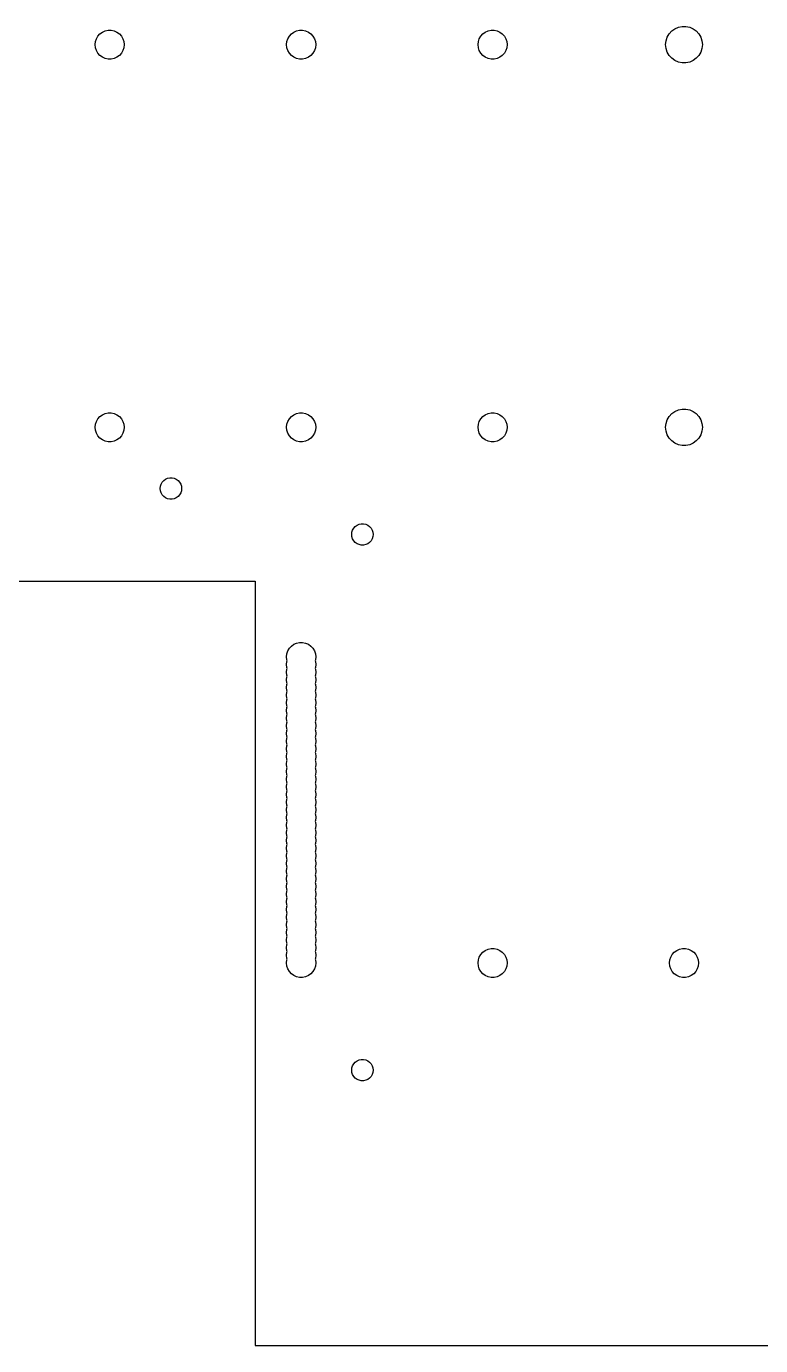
# Model space of a CAD drawing. Header units: metres. Extents: x 28 to 412, y 30 to 380.
# Drawn here: x 124.1 to 220, y 30 to 202.4 of the extents above; entities that cross this region are included whole.
import ezdxf

# ---------------------------------------------------------------- set-up
doc = ezdxf.new("R2010")
doc.units = ezdxf.units.M

msp = doc.modelspace()

# ---------------------------------------------------------------- linework, layer by layer
for p, q in [((134.05, 201.645), (134.413, 201.807)), ((134.413, 201.807), (134.801, 201.89)), ((134.801, 201.89), (135.199, 201.89)), ((135.199, 201.89), (135.587, 201.807)), ((135.587, 201.807), (135.95, 201.645)), ((159.05, 201.645), (159.413, 201.807)), ((159.413, 201.807), (159.801, 201.89)), ((159.801, 201.89), (160.199, 201.89)), ((160.199, 201.89), (160.587, 201.807)), ((160.587, 201.807), (160.95, 201.645)), ((184.05, 201.645), (184.413, 201.807)), ((184.413, 201.807), (184.801, 201.89)), ((184.801, 201.89), (185.199, 201.89)), ((185.199, 201.89), (185.587, 201.807)), ((185.587, 201.807), (185.95, 201.645)), ((208.058, 201.411), (208.394, 201.784)), ((208.394, 201.784), (208.8, 202.078)), ((208.8, 202.078), (209.258, 202.283)), ((209.258, 202.283), (209.749, 202.387)), ((209.749, 202.387), (210.251, 202.387)), ((210.251, 202.387), (210.742, 202.283)), ((210.742, 202.283), (211.2, 202.078)), ((211.2, 202.078), (211.606, 201.784)), ((211.606, 201.784), (211.942, 201.411)), ((133.1, 200), (133.142, 200.395)), ((133.142, 199.605), (133.1, 200)), ((133.142, 200.395), (133.264, 200.773)), ((133.264, 200.773), (133.463, 201.117)), ((133.463, 201.117), (133.729, 201.412)), ((133.729, 201.412), (134.05, 201.645)), ((135.95, 201.645), (136.271, 201.412)), ((136.271, 201.412), (136.537, 201.117)), ((136.537, 201.117), (136.736, 200.773)), ((136.736, 200.773), (136.858, 200.395)), ((136.858, 200.395), (136.9, 200)), ((136.9, 200), (136.858, 199.605)), ((158.1, 200), (158.142, 200.395)), ((158.142, 199.605), (158.1, 200)), ((158.142, 200.395), (158.264, 200.773)), ((158.264, 200.773), (158.463, 201.117)), ((158.463, 201.117), (158.729, 201.412)), ((158.729, 201.412), (159.05, 201.645)), ((160.95, 201.645), (161.271, 201.412)), ((161.271, 201.412), (161.537, 201.117)), ((161.537, 201.117), (161.736, 200.773)), ((161.736, 200.773), (161.858, 200.395)), ((161.858, 200.395), (161.9, 200)), ((161.9, 200), (161.858, 199.605)), ((183.1, 200), (183.142, 200.395)), ((183.142, 199.605), (183.1, 200)), ((183.142, 200.395), (183.264, 200.773)), ((183.264, 200.773), (183.463, 201.117)), ((183.463, 201.117), (183.729, 201.412)), ((183.729, 201.412), (184.05, 201.645)), ((185.95, 201.645), (186.271, 201.412)), ((186.271, 201.412), (186.537, 201.117)), ((186.537, 201.117), (186.736, 200.773)), ((186.736, 200.773), (186.858, 200.395)), ((186.858, 200.395), (186.9, 200)), ((186.9, 200), (186.858, 199.605)), ((207.6, 200), (207.652, 200.499)), ((207.652, 199.501), (207.6, 200)), ((207.652, 200.499), (207.807, 200.976)), ((207.807, 200.976), (208.058, 201.411)), ((211.942, 201.411), (212.193, 200.976)), ((212.193, 200.976), (212.348, 200.499)), ((212.348, 200.499), (212.4, 200)), ((212.4, 200), (212.348, 199.501)), ((133.264, 199.227), (133.142, 199.605)), ((133.463, 198.883), (133.264, 199.227)), ((133.729, 198.588), (133.463, 198.883)), ((134.05, 198.355), (133.729, 198.588)), ((134.413, 198.193), (134.05, 198.355)), ((135.95, 198.355), (135.587, 198.193)), ((136.271, 198.588), (135.95, 198.355)), ((136.537, 198.883), (136.271, 198.588)), ((136.736, 199.227), (136.537, 198.883)), ((136.858, 199.605), (136.736, 199.227)), ((158.264, 199.227), (158.142, 199.605)), ((158.463, 198.883), (158.264, 199.227)), ((158.729, 198.588), (158.463, 198.883)), ((159.05, 198.355), (158.729, 198.588)), ((159.413, 198.193), (159.05, 198.355)), ((160.95, 198.355), (160.587, 198.193)), ((161.271, 198.588), (160.95, 198.355)), ((161.537, 198.883), (161.271, 198.588)), ((161.736, 199.227), (161.537, 198.883)), ((161.858, 199.605), (161.736, 199.227)), ((183.264, 199.227), (183.142, 199.605)), ((183.463, 198.883), (183.264, 199.227)), ((183.729, 198.588), (183.463, 198.883)), ((184.05, 198.355), (183.729, 198.588)), ((184.413, 198.193), (184.05, 198.355)), ((185.95, 198.355), (185.587, 198.193)), ((186.271, 198.588), (185.95, 198.355)), ((186.537, 198.883), (186.271, 198.588)), ((186.736, 199.227), (186.537, 198.883)), ((186.858, 199.605), (186.736, 199.227)), ((207.807, 199.024), (207.652, 199.501)), ((208.058, 198.589), (207.807, 199.024)), ((208.394, 198.216), (208.058, 198.589)), ((211.942, 198.589), (211.606, 198.216)), ((212.193, 199.024), (211.942, 198.589)), ((212.348, 199.501), (212.193, 199.024)), ((134.801, 198.11), (134.413, 198.193)), ((135.199, 198.11), (134.801, 198.11)), ((135.587, 198.193), (135.199, 198.11)), ((159.801, 198.11), (159.413, 198.193)), ((160.199, 198.11), (159.801, 198.11)), ((160.587, 198.193), (160.199, 198.11)), ((184.801, 198.11), (184.413, 198.193)), ((185.199, 198.11), (184.801, 198.11)), ((185.587, 198.193), (185.199, 198.11)), ((208.8, 197.922), (208.394, 198.216)), ((209.258, 197.717), (208.8, 197.922)), ((209.749, 197.613), (209.258, 197.717)), ((210.251, 197.613), (209.749, 197.613)), ((210.742, 197.717), (210.251, 197.613)), ((211.2, 197.922), (210.742, 197.717)), ((211.606, 198.216), (211.2, 197.922)), ((134.05, 151.645), (134.413, 151.807)), ((134.413, 151.807), (134.801, 151.89)), ((134.801, 151.89), (135.199, 151.89)), ((135.199, 151.89), (135.587, 151.807)), ((135.587, 151.807), (135.95, 151.645)), ((159.05, 151.645), (159.413, 151.807)), ((159.413, 151.807), (159.801, 151.89)), ((159.801, 151.89), (160.199, 151.89)), ((160.199, 151.89), (160.587, 151.807)), ((160.587, 151.807), (160.95, 151.645)), ((184.05, 151.645), (184.413, 151.807)), ((184.413, 151.807), (184.801, 151.89)), ((184.801, 151.89), (185.199, 151.89)), ((185.199, 151.89), (185.587, 151.807)), ((185.587, 151.807), (185.95, 151.645)), ((208.058, 151.411), (208.394, 151.784)), ((208.394, 151.784), (208.8, 152.078)), ((208.8, 152.078), (209.258, 152.283)), ((209.258, 152.283), (209.749, 152.387)), ((209.749, 152.387), (210.251, 152.387)), ((210.251, 152.387), (210.742, 152.283)), ((210.742, 152.283), (211.2, 152.078)), ((211.2, 152.078), (211.606, 151.784)), ((211.606, 151.784), (211.942, 151.411)), ((133.1, 150), (133.142, 150.395)), ((133.142, 149.605), (133.1, 150)), ((133.142, 150.395), (133.264, 150.773)), ((133.264, 150.773), (133.463, 151.117)), ((133.463, 151.117), (133.729, 151.412)), ((133.729, 151.412), (134.05, 151.645)), ((135.95, 151.645), (136.271, 151.412)), ((136.271, 151.412), (136.537, 151.117)), ((136.537, 151.117), (136.736, 150.773)), ((136.736, 150.773), (136.858, 150.395)), ((136.858, 150.395), (136.9, 150)), ((136.9, 150), (136.858, 149.605)), ((158.1, 150), (158.142, 150.395)), ((158.142, 149.605), (158.1, 150)), ((158.142, 150.395), (158.264, 150.773)), ((158.264, 150.773), (158.463, 151.117)), ((158.463, 151.117), (158.729, 151.412)), ((158.729, 151.412), (159.05, 151.645)), ((160.95, 151.645), (161.271, 151.412)), ((161.271, 151.412), (161.537, 151.117)), ((161.537, 151.117), (161.736, 150.773)), ((161.736, 150.773), (161.858, 150.395)), ((161.858, 150.395), (161.9, 150)), ((161.9, 150), (161.858, 149.605)), ((183.1, 150), (183.142, 150.395)), ((183.142, 149.605), (183.1, 150)), ((183.142, 150.395), (183.264, 150.773)), ((183.264, 150.773), (183.463, 151.117)), ((183.463, 151.117), (183.729, 151.412)), ((183.729, 151.412), (184.05, 151.645)), ((185.95, 151.645), (186.271, 151.412)), ((186.271, 151.412), (186.537, 151.117)), ((186.537, 151.117), (186.736, 150.773)), ((186.736, 150.773), (186.858, 150.395)), ((186.858, 150.395), (186.9, 150)), ((186.9, 150), (186.858, 149.605)), ((207.6, 150), (207.652, 150.499)), ((207.652, 149.501), (207.6, 150)), ((207.652, 150.499), (207.807, 150.976)), ((207.807, 150.976), (208.058, 151.411)), ((211.942, 151.411), (212.193, 150.976)), ((212.193, 150.976), (212.348, 150.499)), ((212.348, 150.499), (212.4, 150)), ((212.4, 150), (212.348, 149.501)), ((133.264, 149.227), (133.142, 149.605)), ((133.463, 148.883), (133.264, 149.227)), ((133.729, 148.588), (133.463, 148.883)), ((134.05, 148.355), (133.729, 148.588)), ((134.413, 148.193), (134.05, 148.355)), ((135.95, 148.355), (135.587, 148.193)), ((136.271, 148.588), (135.95, 148.355)), ((136.537, 148.883), (136.271, 148.588)), ((136.736, 149.227), (136.537, 148.883)), ((136.858, 149.605), (136.736, 149.227)), ((158.264, 149.227), (158.142, 149.605)), ((158.463, 148.883), (158.264, 149.227)), ((158.729, 148.588), (158.463, 148.883)), ((159.05, 148.355), (158.729, 148.588)), ((159.413, 148.193), (159.05, 148.355)), ((160.95, 148.355), (160.587, 148.193)), ((161.271, 148.588), (160.95, 148.355)), ((161.537, 148.883), (161.271, 148.588)), ((161.736, 149.227), (161.537, 148.883)), ((161.858, 149.605), (161.736, 149.227)), ((183.264, 149.227), (183.142, 149.605)), ((183.463, 148.883), (183.264, 149.227)), ((183.729, 148.588), (183.463, 148.883)), ((184.05, 148.355), (183.729, 148.588)), ((184.413, 148.193), (184.05, 148.355)), ((185.95, 148.355), (185.587, 148.193)), ((186.271, 148.588), (185.95, 148.355)), ((186.537, 148.883), (186.271, 148.588)), ((186.736, 149.227), (186.537, 148.883)), ((186.858, 149.605), (186.736, 149.227)), ((207.807, 149.024), (207.652, 149.501)), ((208.058, 148.589), (207.807, 149.024)), ((208.394, 148.216), (208.058, 148.589)), ((211.942, 148.589), (211.606, 148.216)), ((212.193, 149.024), (211.942, 148.589)), ((212.348, 149.501), (212.193, 149.024)), ((134.801, 148.11), (134.413, 148.193)), ((135.199, 148.11), (134.801, 148.11)), ((135.587, 148.193), (135.199, 148.11)), ((159.801, 148.11), (159.413, 148.193)), ((160.199, 148.11), (159.801, 148.11)), ((160.587, 148.193), (160.199, 148.11)), ((184.801, 148.11), (184.413, 148.193)), ((185.199, 148.11), (184.801, 148.11)), ((185.587, 148.193), (185.199, 148.11)), ((208.8, 147.922), (208.394, 148.216)), ((209.258, 147.717), (208.8, 147.922)), ((209.749, 147.613), (209.258, 147.717)), ((210.251, 147.613), (209.749, 147.613)), ((210.742, 147.717), (210.251, 147.613)), ((211.2, 147.922), (210.742, 147.717)), ((211.606, 148.216), (211.2, 147.922)), ((142.063, 143.04), (142.3, 143.212)), ((142.3, 143.212), (142.567, 143.331)), ((142.567, 143.331), (142.854, 143.392)), ((142.854, 143.392), (143.146, 143.392)), ((143.146, 143.392), (143.433, 143.331)), ((143.433, 143.331), (143.7, 143.212)), ((143.7, 143.212), (143.937, 143.04)), ((141.6, 142), (141.631, 142.291)), ((141.631, 141.709), (141.6, 142)), ((141.631, 142.291), (141.721, 142.569)), ((141.721, 141.431), (141.631, 141.709)), ((141.721, 142.569), (141.867, 142.823)), ((141.867, 141.177), (141.721, 141.431)), ((141.867, 142.823), (142.063, 143.04)), ((143.937, 143.04), (144.133, 142.823)), ((144.133, 142.823), (144.279, 142.569)), ((144.279, 141.431), (144.133, 141.177)), ((144.279, 142.569), (144.369, 142.291)), ((144.369, 141.709), (144.279, 141.431)), ((144.369, 142.291), (144.4, 142)), ((144.4, 142), (144.369, 141.709)), ((142.063, 140.96), (141.867, 141.177)), ((142.3, 140.788), (142.063, 140.96)), ((142.567, 140.669), (142.3, 140.788)), ((142.854, 140.608), (142.567, 140.669)), ((143.146, 140.608), (142.854, 140.608)), ((143.433, 140.669), (143.146, 140.608)), ((143.7, 140.788), (143.433, 140.669)), ((143.937, 140.96), (143.7, 140.788)), ((144.133, 141.177), (143.937, 140.96)), ((166.6, 136), (166.631, 136.291)), ((166.631, 136.291), (166.721, 136.569)), ((166.721, 136.569), (166.867, 136.823)), ((166.867, 136.823), (167.063, 137.04)), ((167.063, 137.04), (167.3, 137.212)), ((167.3, 137.212), (167.567, 137.331)), ((167.567, 137.331), (167.854, 137.392)), ((167.854, 137.392), (168.146, 137.392)), ((168.146, 137.392), (168.433, 137.331)), ((168.433, 137.331), (168.7, 137.212)), ((168.7, 137.212), (168.937, 137.04)), ((168.937, 137.04), (169.133, 136.823)), ((169.133, 136.823), (169.279, 136.569)), ((169.279, 136.569), (169.369, 136.291)), ((169.369, 136.291), (169.4, 136)), ((166.631, 135.709), (166.6, 136)), ((166.721, 135.431), (166.631, 135.709)), ((166.867, 135.177), (166.721, 135.431)), ((167.063, 134.96), (166.867, 135.177)), ((167.3, 134.788), (167.063, 134.96)), ((167.567, 134.669), (167.3, 134.788)), ((167.854, 134.608), (167.567, 134.669)), ((168.146, 134.608), (167.854, 134.608)), ((168.433, 134.669), (168.146, 134.608)), ((168.7, 134.788), (168.433, 134.669)), ((168.937, 134.96), (168.7, 134.788)), ((169.133, 135.177), (168.937, 134.96)), ((169.279, 135.431), (169.133, 135.177)), ((169.369, 135.709), (169.279, 135.431)), ((169.4, 136), (169.369, 135.709)), ((70, 129.9), (154, 129.9)), ((154, 129.9), (154, 30)), ((158.142, 120.395), (158.264, 120.773)), ((158.264, 120.773), (158.463, 121.117)), ((158.463, 121.117), (158.729, 121.412)), ((158.729, 121.412), (159.05, 121.645)), ((159.05, 121.645), (159.413, 121.807)), ((159.413, 121.807), (159.801, 121.89)), ((159.801, 121.89), (160.199, 121.89)), ((160.199, 121.89), (160.587, 121.807)), ((160.587, 121.807), (160.95, 121.645)), ((160.95, 121.645), (161.271, 121.412)), ((161.271, 121.412), (161.537, 121.117)), ((161.537, 121.117), (161.736, 120.773)), ((161.736, 120.773), (161.858, 120.395)), ((158.1, 120), (158.142, 120.395)), ((158.142, 119.605), (158.1, 120)), ((158.1, 119), (158.142, 119.395)), ((158.142, 118.605), (158.1, 119)), ((158.176, 119.5), (158.142, 119.605)), ((158.142, 119.395), (158.176, 119.5)), ((161.858, 119.605), (161.824, 119.5)), ((161.824, 119.5), (161.858, 119.395)), ((161.858, 120.395), (161.9, 120)), ((161.9, 120), (161.858, 119.605)), ((161.858, 119.395), (161.9, 119)), ((161.9, 119), (161.858, 118.605)), ((158.1, 118), (158.142, 118.395)), ((158.142, 117.605), (158.1, 118)), ((158.1, 117), (158.142, 117.395)), ((158.176, 118.5), (158.142, 118.605)), ((158.142, 118.395), (158.176, 118.5)), ((158.176, 117.5), (158.142, 117.605)), ((158.142, 117.395), (158.176, 117.5)), ((161.858, 118.605), (161.824, 118.5)), ((161.824, 118.5), (161.858, 118.395)), ((161.858, 117.605), (161.824, 117.5)), ((161.824, 117.5), (161.858, 117.395)), ((161.858, 118.395), (161.9, 118)), ((161.9, 118), (161.858, 117.605)), ((161.858, 117.395), (161.9, 117)), ((158.142, 116.605), (158.1, 117)), ((158.1, 116), (158.142, 116.395)), ((158.142, 115.605), (158.1, 116)), ((158.176, 116.5), (158.142, 116.605)), ((158.142, 116.395), (158.176, 116.5)), ((158.176, 115.5), (158.142, 115.605)), ((158.142, 115.395), (158.176, 115.5)), ((161.858, 116.605), (161.824, 116.5)), ((161.824, 116.5), (161.858, 116.395)), ((161.858, 115.605), (161.824, 115.5)), ((161.824, 115.5), (161.858, 115.395)), ((161.9, 117), (161.858, 116.605)), ((161.858, 116.395), (161.9, 116)), ((161.9, 116), (161.858, 115.605)), ((158.1, 115), (158.142, 115.395)), ((158.142, 114.605), (158.1, 115)), ((158.1, 114), (158.142, 114.395)), ((158.142, 113.605), (158.1, 114)), ((158.176, 114.5), (158.142, 114.605)), ((158.142, 114.395), (158.176, 114.5)), ((161.858, 114.605), (161.824, 114.5)), ((161.824, 114.5), (161.858, 114.395)), ((161.858, 115.395), (161.9, 115)), ((161.9, 115), (161.858, 114.605)), ((161.858, 114.395), (161.9, 114)), ((161.9, 114), (161.858, 113.605)), ((158.1, 113), (158.142, 113.395)), ((158.142, 112.605), (158.1, 113)), ((158.1, 112), (158.142, 112.395)), ((158.176, 113.5), (158.142, 113.605)), ((158.142, 113.395), (158.176, 113.5)), ((158.176, 112.5), (158.142, 112.605)), ((158.142, 112.395), (158.176, 112.5)), ((161.858, 113.605), (161.824, 113.5)), ((161.824, 113.5), (161.858, 113.395)), ((161.858, 112.605), (161.824, 112.5)), ((161.824, 112.5), (161.858, 112.395)), ((161.858, 113.395), (161.9, 113)), ((161.9, 113), (161.858, 112.605)), ((161.858, 112.395), (161.9, 112)), ((158.142, 111.605), (158.1, 112)), ((158.1, 111), (158.142, 111.395)), ((158.142, 110.605), (158.1, 111)), ((158.1, 110), (158.142, 110.395)), ((158.176, 111.5), (158.142, 111.605)), ((158.142, 111.395), (158.176, 111.5)), ((158.176, 110.5), (158.142, 110.605)), ((158.142, 110.395), (158.176, 110.5)), ((161.858, 111.605), (161.824, 111.5)), ((161.824, 111.5), (161.858, 111.395)), ((161.858, 110.605), (161.824, 110.5)), ((161.824, 110.5), (161.858, 110.395)), ((161.9, 112), (161.858, 111.605)), ((161.858, 111.395), (161.9, 111)), ((161.9, 111), (161.858, 110.605)), ((161.858, 110.395), (161.9, 110)), ((158.142, 109.605), (158.1, 110)), ((158.1, 109), (158.142, 109.395)), ((158.142, 108.605), (158.1, 109)), ((158.176, 109.5), (158.142, 109.605)), ((158.142, 109.395), (158.176, 109.5)), ((158.176, 108.5), (158.142, 108.605)), ((161.858, 109.605), (161.824, 109.5)), ((161.824, 109.5), (161.858, 109.395)), ((161.858, 108.605), (161.824, 108.5)), ((161.9, 110), (161.858, 109.605)), ((161.858, 109.395), (161.9, 109)), ((161.9, 109), (161.858, 108.605)), ((158.1, 108), (158.142, 108.395)), ((158.142, 107.605), (158.1, 108)), ((158.1, 107), (158.142, 107.395)), ((158.142, 106.605), (158.1, 107)), ((158.142, 108.395), (158.176, 108.5)), ((158.176, 107.5), (158.142, 107.605)), ((158.142, 107.395), (158.176, 107.5)), ((161.824, 108.5), (161.858, 108.395)), ((161.858, 107.605), (161.824, 107.5)), ((161.824, 107.5), (161.858, 107.395)), ((161.858, 108.395), (161.9, 108)), ((161.9, 108), (161.858, 107.605)), ((161.858, 107.395), (161.9, 107)), ((161.9, 107), (161.858, 106.605)), ((158.1, 106), (158.142, 106.395)), ((158.142, 105.605), (158.1, 106)), ((158.1, 105), (158.142, 105.395)), ((158.176, 106.5), (158.142, 106.605)), ((158.142, 106.395), (158.176, 106.5)), ((158.176, 105.5), (158.142, 105.605)), ((158.142, 105.395), (158.176, 105.5)), ((161.858, 106.605), (161.824, 106.5)), ((161.824, 106.5), (161.858, 106.395)), ((161.858, 105.605), (161.824, 105.5)), ((161.824, 105.5), (161.858, 105.395)), ((161.858, 106.395), (161.9, 106)), ((161.9, 106), (161.858, 105.605)), ((161.858, 105.395), (161.9, 105)), ((158.142, 104.605), (158.1, 105)), ((158.1, 104), (158.142, 104.395)), ((158.142, 103.605), (158.1, 104)), ((158.176, 104.5), (158.142, 104.605)), ((158.142, 104.395), (158.176, 104.5)), ((158.176, 103.5), (158.142, 103.605)), ((158.142, 103.395), (158.176, 103.5)), ((161.858, 104.605), (161.824, 104.5)), ((161.824, 104.5), (161.858, 104.395)), ((161.858, 103.605), (161.824, 103.5)), ((161.824, 103.5), (161.858, 103.395)), ((161.9, 105), (161.858, 104.605)), ((161.858, 104.395), (161.9, 104)), ((161.9, 104), (161.858, 103.605)), ((158.1, 103), (158.142, 103.395)), ((158.142, 102.605), (158.1, 103)), ((158.1, 102), (158.142, 102.395)), ((158.142, 101.605), (158.1, 102)), ((158.176, 102.5), (158.142, 102.605)), ((158.142, 102.395), (158.176, 102.5)), ((161.858, 102.605), (161.824, 102.5)), ((161.824, 102.5), (161.858, 102.395)), ((161.858, 103.395), (161.9, 103)), ((161.9, 103), (161.858, 102.605)), ((161.858, 102.395), (161.9, 102)), ((161.9, 102), (161.858, 101.605)), ((158.1, 101), (158.142, 101.395)), ((158.142, 100.605), (158.1, 101)), ((158.1, 100), (158.142, 100.395)), ((158.142, 99.605), (158.1, 100)), ((158.176, 101.5), (158.142, 101.605)), ((158.142, 101.395), (158.176, 101.5)), ((158.176, 100.5), (158.142, 100.605)), ((158.142, 100.395), (158.176, 100.5)), ((161.858, 101.605), (161.824, 101.5)), ((161.824, 101.5), (161.858, 101.395)), ((161.858, 100.605), (161.824, 100.5)), ((161.824, 100.5), (161.858, 100.395)), ((161.858, 101.395), (161.9, 101)), ((161.9, 101), (161.858, 100.605)), ((161.858, 100.395), (161.9, 100)), ((161.9, 100), (161.858, 99.605)), ((158.1, 99), (158.142, 99.395)), ((158.142, 98.605), (158.1, 99)), ((158.1, 98), (158.142, 98.395)), ((158.176, 99.5), (158.142, 99.605)), ((158.142, 99.395), (158.176, 99.5)), ((158.176, 98.5), (158.142, 98.605)), ((158.142, 98.395), (158.176, 98.5)), ((161.858, 99.605), (161.824, 99.5)), ((161.824, 99.5), (161.858, 99.395)), ((161.858, 98.605), (161.824, 98.5)), ((161.824, 98.5), (161.858, 98.395)), ((161.858, 99.395), (161.9, 99)), ((161.9, 99), (161.858, 98.605)), ((161.858, 98.395), (161.9, 98)), ((158.142, 97.605), (158.1, 98)), ((158.1, 97), (158.142, 97.395)), ((158.142, 96.605), (158.1, 97)), ((158.176, 97.5), (158.142, 97.605)), ((158.142, 97.395), (158.176, 97.5)), ((158.176, 96.5), (158.142, 96.605)), ((161.858, 97.605), (161.824, 97.5)), ((161.824, 97.5), (161.858, 97.395)), ((161.858, 96.605), (161.824, 96.5)), ((161.9, 98), (161.858, 97.605)), ((161.858, 97.395), (161.9, 97)), ((161.9, 97), (161.858, 96.605)), ((158.1, 96), (158.142, 96.395)), ((158.142, 95.605), (158.1, 96)), ((158.1, 95), (158.142, 95.395)), ((158.142, 94.605), (158.1, 95)), ((158.142, 96.395), (158.176, 96.5)), ((158.176, 95.5), (158.142, 95.605)), ((158.142, 95.395), (158.176, 95.5)), ((161.824, 96.5), (161.858, 96.395)), ((161.858, 95.605), (161.824, 95.5)), ((161.824, 95.5), (161.858, 95.395)), ((161.858, 96.395), (161.9, 96)), ((161.9, 96), (161.858, 95.605)), ((161.858, 95.395), (161.9, 95)), ((161.9, 95), (161.858, 94.605)), ((158.1, 94), (158.142, 94.395)), ((158.142, 93.605), (158.1, 94)), ((158.1, 93), (158.142, 93.395)), ((158.176, 94.5), (158.142, 94.605)), ((158.142, 94.395), (158.176, 94.5)), ((158.176, 93.5), (158.142, 93.605)), ((158.142, 93.395), (158.176, 93.5)), ((161.858, 94.605), (161.824, 94.5)), ((161.824, 94.5), (161.858, 94.395)), ((161.858, 93.605), (161.824, 93.5)), ((161.824, 93.5), (161.858, 93.395)), ((161.858, 94.395), (161.9, 94)), ((161.9, 94), (161.858, 93.605)), ((161.858, 93.395), (161.9, 93)), ((158.142, 92.605), (158.1, 93)), ((158.1, 92), (158.142, 92.395)), ((158.142, 91.605), (158.1, 92)), ((158.1, 91), (158.142, 91.395)), ((158.176, 92.5), (158.142, 92.605)), ((158.142, 92.395), (158.176, 92.5)), ((158.176, 91.5), (158.142, 91.605)), ((158.142, 91.395), (158.176, 91.5)), ((161.858, 92.605), (161.824, 92.5)), ((161.824, 92.5), (161.858, 92.395)), ((161.858, 91.605), (161.824, 91.5)), ((161.824, 91.5), (161.858, 91.395)), ((161.9, 93), (161.858, 92.605)), ((161.858, 92.395), (161.9, 92)), ((161.9, 92), (161.858, 91.605)), ((161.858, 91.395), (161.9, 91)), ((158.142, 90.605), (158.1, 91)), ((158.1, 90), (158.142, 90.395)), ((158.142, 89.605), (158.1, 90)), ((158.176, 90.5), (158.142, 90.605)), ((158.142, 90.395), (158.176, 90.5)), ((161.858, 90.605), (161.824, 90.5)), ((161.824, 90.5), (161.858, 90.395)), ((161.9, 91), (161.858, 90.605)), ((161.858, 90.395), (161.9, 90)), ((161.9, 90), (161.858, 89.605)), ((158.1, 89), (158.142, 89.395)), ((158.142, 88.605), (158.1, 89)), ((158.1, 88), (158.142, 88.395)), ((158.142, 87.605), (158.1, 88)), ((158.176, 89.5), (158.142, 89.605)), ((158.142, 89.395), (158.176, 89.5)), ((158.176, 88.5), (158.142, 88.605)), ((158.142, 88.395), (158.176, 88.5)), ((161.858, 89.605), (161.824, 89.5)), ((161.824, 89.5), (161.858, 89.395)), ((161.858, 88.605), (161.824, 88.5)), ((161.824, 88.5), (161.858, 88.395)), ((161.858, 89.395), (161.9, 89)), ((161.9, 89), (161.858, 88.605)), ((161.858, 88.395), (161.9, 88)), ((161.9, 88), (161.858, 87.605)), ((158.1, 87), (158.142, 87.395)), ((158.142, 86.605), (158.1, 87)), ((158.1, 86), (158.142, 86.395)), ((158.176, 87.5), (158.142, 87.605)), ((158.142, 87.395), (158.176, 87.5)), ((158.176, 86.5), (158.142, 86.605)), ((158.142, 86.395), (158.176, 86.5)), ((161.858, 87.605), (161.824, 87.5)), ((161.824, 87.5), (161.858, 87.395)), ((161.858, 86.605), (161.824, 86.5)), ((161.824, 86.5), (161.858, 86.395)), ((161.858, 87.395), (161.9, 87)), ((161.9, 87), (161.858, 86.605)), ((161.858, 86.395), (161.9, 86)), ((158.142, 85.605), (158.1, 86)), ((158.1, 85), (158.142, 85.395)), ((158.142, 84.605), (158.1, 85)), ((158.176, 85.5), (158.142, 85.605)), ((158.142, 85.395), (158.176, 85.5)), ((158.176, 84.5), (158.142, 84.605)), ((158.142, 84.395), (158.176, 84.5)), ((161.858, 85.605), (161.824, 85.5)), ((161.824, 85.5), (161.858, 85.395)), ((161.858, 84.605), (161.824, 84.5)), ((161.824, 84.5), (161.858, 84.395)), ((161.9, 86), (161.858, 85.605)), ((161.858, 85.395), (161.9, 85)), ((161.9, 85), (161.858, 84.605)), ((158.1, 84), (158.142, 84.395)), ((158.142, 83.605), (158.1, 84)), ((158.1, 83), (158.142, 83.395)), ((158.142, 82.605), (158.1, 83)), ((158.176, 83.5), (158.142, 83.605)), ((158.142, 83.395), (158.176, 83.5)), ((161.858, 83.605), (161.824, 83.5)), ((161.824, 83.5), (161.858, 83.395)), ((161.858, 84.395), (161.9, 84)), ((161.9, 84), (161.858, 83.605)), ((161.858, 83.395), (161.9, 83)), ((161.9, 83), (161.858, 82.605)), ((158.1, 82), (158.142, 82.395)), ((158.142, 81.605), (158.1, 82)), ((158.1, 81), (158.142, 81.395)), ((158.176, 82.5), (158.142, 82.605)), ((158.142, 82.395), (158.176, 82.5)), ((158.176, 81.5), (158.142, 81.605)), ((158.142, 81.395), (158.176, 81.5)), ((161.858, 82.605), (161.824, 82.5)), ((161.824, 82.5), (161.858, 82.395)), ((161.858, 81.605), (161.824, 81.5)), ((161.824, 81.5), (161.858, 81.395)), ((161.858, 82.395), (161.9, 82)), ((161.9, 82), (161.858, 81.605)), ((161.858, 81.395), (161.9, 81)), ((183.264, 80.7728), (183.463, 81.1168)), ((183.463, 81.1168), (183.729, 81.412)), ((183.729, 81.412), (184.05, 81.6454)), ((184.05, 81.6454), (184.413, 81.807)), ((184.413, 81.807), (184.801, 81.8896)), ((184.801, 81.8896), (185.199, 81.8896)), ((185.199, 81.8896), (185.587, 81.807)), ((185.587, 81.807), (185.95, 81.6454)), ((185.95, 81.6454), (186.271, 81.412)), ((186.271, 81.412), (186.537, 81.1168)), ((186.537, 81.1168), (186.736, 80.7728)), ((208.264, 80.7728), (208.463, 81.1168)), ((208.463, 81.1168), (208.729, 81.412)), ((208.729, 81.412), (209.05, 81.6454)), ((209.05, 81.6454), (209.413, 81.807)), ((209.413, 81.807), (209.801, 81.8896)), ((209.801, 81.8896), (210.199, 81.8896)), ((210.199, 81.8896), (210.587, 81.807)), ((210.587, 81.807), (210.95, 81.6454)), ((210.95, 81.6454), (211.271, 81.412)), ((211.271, 81.412), (211.537, 81.1168)), ((211.537, 81.1168), (211.736, 80.7728)), ((158.142, 80.605), (158.1, 81)), ((158.1, 80), (158.142, 80.395)), ((158.142, 79.605), (158.1, 80)), ((158.176, 80.5), (158.142, 80.605)), ((158.142, 80.395), (158.176, 80.5)), ((158.264, 79.2272), (158.142, 79.605)), ((161.858, 79.605), (161.736, 79.2272)), ((161.858, 80.605), (161.824, 80.5)), ((161.824, 80.5), (161.858, 80.395)), ((161.9, 81), (161.858, 80.605)), ((161.858, 80.395), (161.9, 80)), ((161.9, 80), (161.858, 79.605)), ((183.1, 80), (183.142, 80.395)), ((183.142, 79.605), (183.1, 80)), ((183.142, 80.395), (183.264, 80.7728)), ((183.264, 79.2272), (183.142, 79.605)), ((186.736, 80.7728), (186.858, 80.395)), ((186.858, 79.605), (186.736, 79.2272)), ((186.858, 80.395), (186.9, 80)), ((186.9, 80), (186.858, 79.605)), ((208.1, 80), (208.142, 80.395)), ((208.142, 79.605), (208.1, 80)), ((208.142, 80.395), (208.264, 80.7728)), ((208.264, 79.2272), (208.142, 79.605)), ((211.736, 80.7728), (211.858, 80.395)), ((211.858, 79.605), (211.736, 79.2272)), ((211.858, 80.395), (211.9, 80)), ((211.9, 80), (211.858, 79.605)), ((158.463, 78.8832), (158.264, 79.2272)), ((158.729, 78.588), (158.463, 78.8832)), ((159.05, 78.3546), (158.729, 78.588)), ((159.413, 78.193), (159.05, 78.3546)), ((159.801, 78.1104), (159.413, 78.193)), ((160.199, 78.1104), (159.801, 78.1104)), ((160.587, 78.193), (160.199, 78.1104)), ((160.95, 78.3546), (160.587, 78.193)), ((161.271, 78.588), (160.95, 78.3546)), ((161.537, 78.8832), (161.271, 78.588)), ((161.736, 79.2272), (161.537, 78.8832)), ((183.463, 78.8832), (183.264, 79.2272)), ((183.729, 78.588), (183.463, 78.8832)), ((184.05, 78.3546), (183.729, 78.588)), ((184.413, 78.193), (184.05, 78.3546)), ((184.801, 78.1104), (184.413, 78.193)), ((185.199, 78.1104), (184.801, 78.1104)), ((185.587, 78.193), (185.199, 78.1104)), ((185.95, 78.3546), (185.587, 78.193)), ((186.271, 78.588), (185.95, 78.3546)), ((186.537, 78.8832), (186.271, 78.588)), ((186.736, 79.2272), (186.537, 78.8832)), ((208.463, 78.8832), (208.264, 79.2272)), ((208.729, 78.588), (208.463, 78.8832)), ((209.05, 78.3546), (208.729, 78.588)), ((209.413, 78.193), (209.05, 78.3546)), ((209.801, 78.1104), (209.413, 78.193)), ((210.199, 78.1104), (209.801, 78.1104)), ((210.587, 78.193), (210.199, 78.1104)), ((210.95, 78.3546), (210.587, 78.193)), ((211.271, 78.588), (210.95, 78.3546)), ((211.537, 78.8832), (211.271, 78.588)), ((211.736, 79.2272), (211.537, 78.8832)), ((167.3, 67.2124), (167.567, 67.3315)), ((167.567, 67.3315), (167.854, 67.3923)), ((167.854, 67.3923), (168.146, 67.3923)), ((168.146, 67.3923), (168.433, 67.3315)), ((168.433, 67.3315), (168.7, 67.2124)), ((166.6, 66), (166.631, 66.2911)), ((166.631, 65.7089), (166.6, 66)), ((166.631, 66.2911), (166.721, 66.5694)), ((166.721, 65.4306), (166.631, 65.7089)), ((166.721, 66.5694), (166.867, 66.8229)), ((166.867, 66.8229), (167.063, 67.0404)), ((167.063, 67.0404), (167.3, 67.2124)), ((168.7, 67.2124), (168.937, 67.0404)), ((168.937, 67.0404), (169.133, 66.8229)), ((169.133, 66.8229), (169.279, 66.5694)), ((169.279, 66.5694), (169.369, 66.2911)), ((169.369, 65.7089), (169.279, 65.4306)), ((169.369, 66.2911), (169.4, 66)), ((169.4, 66), (169.369, 65.7089)), ((166.867, 65.1771), (166.721, 65.4306)), ((167.063, 64.9596), (166.867, 65.1771)), ((167.3, 64.7876), (167.063, 64.9596)), ((167.567, 64.6685), (167.3, 64.7876)), ((167.854, 64.6077), (167.567, 64.6685)), ((168.146, 64.6077), (167.854, 64.6077)), ((168.433, 64.6685), (168.146, 64.6077)), ((168.7, 64.7876), (168.433, 64.6685)), ((168.937, 64.9596), (168.7, 64.7876)), ((169.133, 65.1771), (168.937, 64.9596)), ((169.279, 65.4306), (169.133, 65.1771)), ((154, 30), (411.75, 30))]:
    msp.add_line(p, q)

doc.saveas('drawing.dxf')
